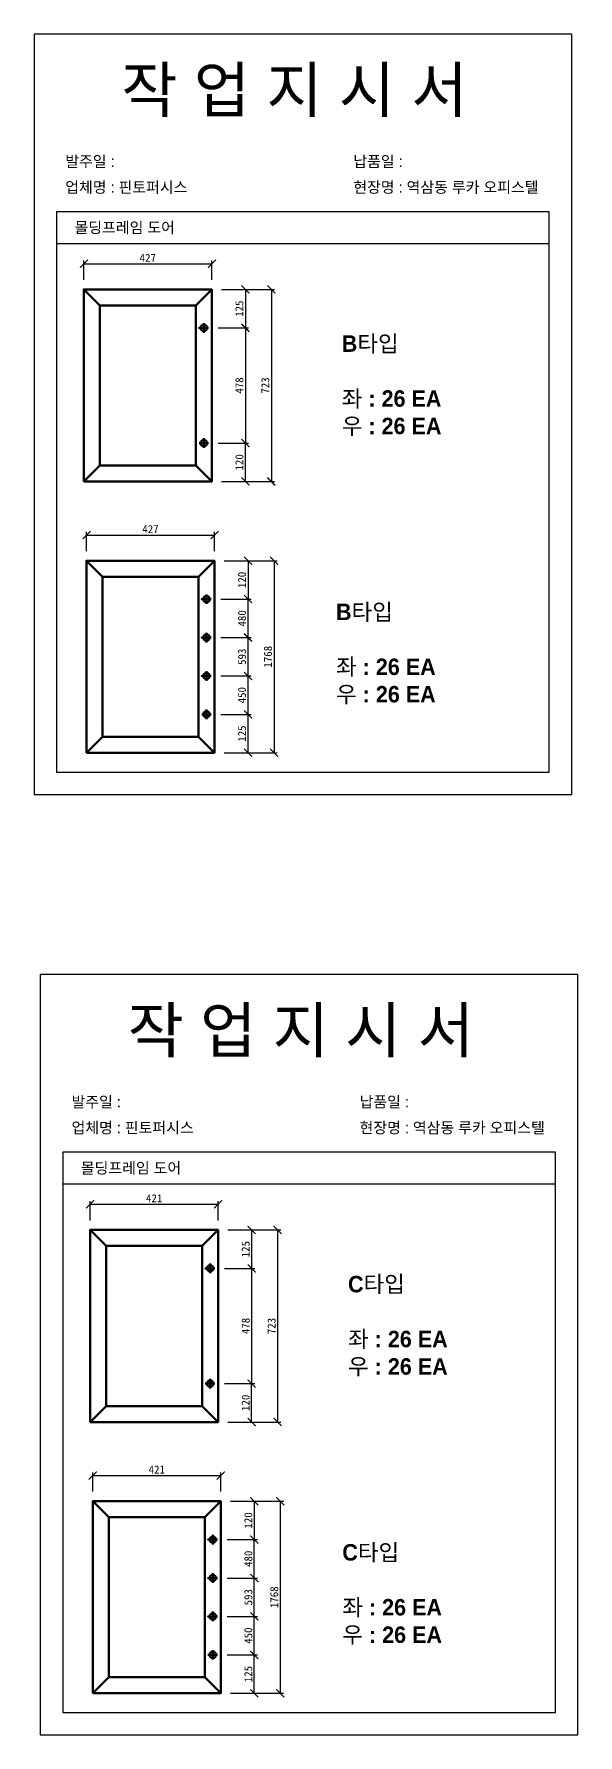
# Model space of a CAD drawing. Header units: millimetres. Extents: x -44117 to 256353, y -2095463 to 65325.
# Drawn here: x 9425 to 11124, y -18604 to -13290 of the extents above; entities that cross this region are included whole.
import ezdxf

# ---------------------------------------------------------------- set-up
doc = ezdxf.new("R2010")
doc.units = ezdxf.units.MM
doc.header["$LTSCALE"] = 10
doc.layers.add('Layer1', color=7, linetype='Continuous', lineweight=70)
doc.dimstyles.new('ISO-25', dxfattribs={"dimtxt": 2.5, "dimasz": 2.5, "dimexe": 1, "dimexo": 1, "dimtad": 1, "dimtxsty": 'Standard', "dimblk": 'ARCHTICK', "dimcen": 2.5, "dimadec": 0, "dimazin": 0, "dimtfac": 1, "dimtmove": 0, "dimatfit": 3, "dimfxl": 0, "dimarcsym": 0})

# ---------------------------------------------------------------- blocks, each defined once
blk = doc.blocks.new('_ArchTick')
at = {"color": 0, "linetype": 'ByBlock', "const_width": 0.15}
blk.add_lwpolyline([(-0.5, -0.5), (0.5, 0.5)], dxfattribs=at)
blk = doc.blocks.new('*D525')
at = {"color": 0, "lineweight": -2}
for p, q in [((9580.1, -14058.2), (9580.1, -13997.9)), ((9580.1, -14007.9), (9980.1, -14007.9)), ((9980.1, -14058.2), (9980.1, -13997.9))]:
    blk.add_line(p, q, dxfattribs=at)
at = {"layer": 'Defpoints', "color": 0}
for p in [(9980.1, -14007.9), (9580.1, -14088.2), (9980.1, -14088.2)]:
    blk.add_point(p, dxfattribs=at)
at = {"color": 0, "lineweight": -2, "xscale": 25, "yscale": 25, "zscale": 25, "rotation": 180}
blk.add_blockref('_ArchTick', (9580.1, -14007.9), dxfattribs=at)
at = {"color": 0, "lineweight": -2, "xscale": 25, "yscale": 25, "zscale": 25}
blk.add_blockref('_ArchTick', (9980.1, -14007.9), dxfattribs=at)
at = {"color": 0, "insert": (9780.1, -13989.2), "char_height": 25, "attachment_point": 5}
blk.add_mtext('427', dxfattribs=at)
blk = doc.blocks.new('*D526')
at = {"color": 0, "lineweight": -2}
for p, q in [((10000.1, -14568.2), (10095, -14568.2)), ((10085, -14688.2), (10085, -14568.2)), ((10010.1, -14688.2), (10095, -14688.2))]:
    blk.add_line(p, q, dxfattribs=at)
at = {"layer": 'Defpoints', "color": 0}
for p in [(9970.1, -14568.2), (10085, -14568.2), (9980.1, -14688.2)]:
    blk.add_point(p, dxfattribs=at)
at = {"color": 0, "lineweight": -2, "xscale": 25, "yscale": 25, "zscale": 25}
for p, rotation in [((10085, -14568.2), 90), ((10085, -14688.2), 270)]:
    blk.add_blockref('_ArchTick', p, dxfattribs=dict(at, rotation=rotation))
at = {"color": 0, "insert": (10066.2, -14628.2), "char_height": 25, "attachment_point": 5, "rotation": 90}
blk.add_mtext('120', dxfattribs=at)
blk = doc.blocks.new('*D523')
at = {"color": 0, "lineweight": -2}
for p, q in [((10010.1, -14088.2), (10095, -14088.2)), ((10085, -14088.2), (10085, -14208.2)), ((10000.1, -14208.2), (10095, -14208.2))]:
    blk.add_line(p, q, dxfattribs=at)
at = {"layer": 'Defpoints', "color": 0}
for p in [(9980.1, -14088.2), (9970.1, -14208.2), (10085, -14208.2)]:
    blk.add_point(p, dxfattribs=at)
at = {"color": 0, "lineweight": -2, "xscale": 25, "yscale": 25, "zscale": 25}
for p, rotation in [((10085, -14088.2), 90), ((10085, -14208.2), 270)]:
    blk.add_blockref('_ArchTick', p, dxfattribs=dict(at, rotation=rotation))
at = {"color": 0, "insert": (10066.2, -14148.2), "char_height": 25, "attachment_point": 5, "rotation": 90}
blk.add_mtext('125', dxfattribs=at)
blk = doc.blocks.new('*D524')
at = {"color": 0, "lineweight": -2}
for p, q in [((10010.1, -14088.2), (10176.1, -14088.2)), ((10166.1, -14088.2), (10166.1, -14688.2)), ((10010.1, -14688.2), (10176.1, -14688.2))]:
    blk.add_line(p, q, dxfattribs=at)
at = {"layer": 'Defpoints', "color": 0}
for p in [(9980.1, -14088.2), (9980.1, -14688.2), (10166.1, -14688.2)]:
    blk.add_point(p, dxfattribs=at)
at = {"color": 0, "lineweight": -2, "xscale": 25, "yscale": 25, "zscale": 25}
for p, rotation in [((10166.1, -14088.2), 90), ((10166.1, -14688.2), 270)]:
    blk.add_blockref('_ArchTick', p, dxfattribs=dict(at, rotation=rotation))
at = {"color": 0, "insert": (10147.3, -14388.2), "char_height": 25, "attachment_point": 5, "rotation": 90}
blk.add_mtext('723', dxfattribs=at)
blk = doc.blocks.new('*D527')
at = {"color": 0, "lineweight": -2}
for p, q in [((10000.1, -14208.2), (10095, -14208.2)), ((10085, -14208.2), (10085, -14568.2)), ((10000.1, -14568.2), (10095, -14568.2))]:
    blk.add_line(p, q, dxfattribs=at)
at = {"layer": 'Defpoints', "color": 0}
for p in [(9970.1, -14208.2), (9970.1, -14568.2), (10085, -14568.2)]:
    blk.add_point(p, dxfattribs=at)
at = {"color": 0, "lineweight": -2, "xscale": 25, "yscale": 25, "zscale": 25}
for p, rotation in [((10085, -14208.2), 90), ((10085, -14568.2), 270)]:
    blk.add_blockref('_ArchTick', p, dxfattribs=dict(at, rotation=rotation))
at = {"color": 0, "insert": (10066.2, -14388.2), "char_height": 25, "attachment_point": 5, "rotation": 90}
blk.add_mtext('478', dxfattribs=at)
blk = doc.blocks.new('*D533')
at = {"color": 0, "lineweight": -2}
for p, q in [((9588.4, -14905.7), (9588.4, -14845.5)), ((9588.4, -14855.5), (9988.4, -14855.5)), ((9988.4, -14905.7), (9988.4, -14845.5))]:
    blk.add_line(p, q, dxfattribs=at)
at = {"layer": 'Defpoints', "color": 0}
for p in [(9988.4, -14855.5), (9588.4, -14935.7), (9988.4, -14935.7)]:
    blk.add_point(p, dxfattribs=at)
at = {"color": 0, "lineweight": -2, "xscale": 25, "yscale": 25, "zscale": 25, "rotation": 180}
blk.add_blockref('_ArchTick', (9588.4, -14855.5), dxfattribs=at)
at = {"color": 0, "lineweight": -2, "xscale": 25, "yscale": 25, "zscale": 25}
blk.add_blockref('_ArchTick', (9988.4, -14855.5), dxfattribs=at)
at = {"color": 0, "insert": (9788.4, -14836.7), "char_height": 25, "attachment_point": 5}
blk.add_mtext('427', dxfattribs=at)
blk = doc.blocks.new('*D534')
at = {"color": 0, "lineweight": -2}
for p, q in [((10008.4, -15415.7), (10103.3, -15415.7)), ((10093.3, -15535.7), (10093.3, -15415.7)), ((10018.4, -15535.7), (10103.3, -15535.7))]:
    blk.add_line(p, q, dxfattribs=at)
at = {"layer": 'Defpoints', "color": 0}
for p in [(9978.4, -15415.7), (10093.3, -15415.7), (9988.4, -15535.7)]:
    blk.add_point(p, dxfattribs=at)
at = {"color": 0, "lineweight": -2, "xscale": 25, "yscale": 25, "zscale": 25}
for p, rotation in [((10093.3, -15415.7), 90), ((10093.3, -15535.7), 270)]:
    blk.add_blockref('_ArchTick', p, dxfattribs=dict(at, rotation=rotation))
at = {"color": 0, "insert": (10074.5, -15475.7), "char_height": 25, "attachment_point": 5, "rotation": 90}
blk.add_mtext('125', dxfattribs=at)
blk = doc.blocks.new('*D528')
at = {"color": 0, "lineweight": -2}
for p, q in [((10018.4, -14935.7), (10103.3, -14935.7)), ((10093.3, -14935.7), (10093.3, -15055.7)), ((10008.4, -15055.7), (10103.3, -15055.7))]:
    blk.add_line(p, q, dxfattribs=at)
at = {"layer": 'Defpoints', "color": 0}
for p in [(9988.4, -14935.7), (9978.4, -15055.7), (10093.3, -15055.7)]:
    blk.add_point(p, dxfattribs=at)
at = {"color": 0, "lineweight": -2, "xscale": 25, "yscale": 25, "zscale": 25}
for p, rotation in [((10093.3, -14935.7), 90), ((10093.3, -15055.7), 270)]:
    blk.add_blockref('_ArchTick', p, dxfattribs=dict(at, rotation=rotation))
at = {"color": 0, "insert": (10074.5, -14995.7), "char_height": 25, "attachment_point": 5, "rotation": 90}
blk.add_mtext('120', dxfattribs=at)
blk = doc.blocks.new('*D529')
at = {"color": 0, "lineweight": -2}
for p, q in [((10018.4, -14935.7), (10184.4, -14935.7)), ((10174.4, -14935.7), (10174.4, -15535.7)), ((10018.4, -15535.7), (10184.4, -15535.7))]:
    blk.add_line(p, q, dxfattribs=at)
at = {"layer": 'Defpoints', "color": 0}
for p in [(9988.4, -14935.7), (9988.4, -15535.7), (10174.4, -15535.7)]:
    blk.add_point(p, dxfattribs=at)
at = {"color": 0, "lineweight": -2, "xscale": 25, "yscale": 25, "zscale": 25}
for p, rotation in [((10174.4, -14935.7), 90), ((10174.4, -15535.7), 270)]:
    blk.add_blockref('_ArchTick', p, dxfattribs=dict(at, rotation=rotation))
at = {"color": 0, "insert": (10155.6, -15235.7), "char_height": 25, "attachment_point": 5, "rotation": 90}
blk.add_mtext('1768', dxfattribs=at)
blk = doc.blocks.new('*D530')
at = {"color": 0, "lineweight": -2}
for p, q in [((10008.4, -15295.7), (10103.3, -15295.7)), ((10093.3, -15415.7), (10093.3, -15295.7)), ((10008.4, -15415.7), (10103.3, -15415.7))]:
    blk.add_line(p, q, dxfattribs=at)
at = {"layer": 'Defpoints', "color": 0}
for p in [(9978.4, -15295.7), (10093.3, -15295.7), (9978.4, -15415.7)]:
    blk.add_point(p, dxfattribs=at)
at = {"color": 0, "lineweight": -2, "xscale": 25, "yscale": 25, "zscale": 25}
for p, rotation in [((10093.3, -15295.7), 90), ((10093.3, -15415.7), 270)]:
    blk.add_blockref('_ArchTick', p, dxfattribs=dict(at, rotation=rotation))
at = {"color": 0, "insert": (10074.5, -15355.7), "char_height": 25, "attachment_point": 5, "rotation": 90}
blk.add_mtext('450', dxfattribs=at)
blk = doc.blocks.new('*D531')
at = {"color": 0, "lineweight": -2}
for p, q in [((10008.4, -15055.7), (10103.3, -15055.7)), ((10093.3, -15175.7), (10093.3, -15055.7)), ((10008.4, -15175.7), (10103.3, -15175.7))]:
    blk.add_line(p, q, dxfattribs=at)
at = {"layer": 'Defpoints', "color": 0}
for p in [(9978.4, -15055.7), (10093.3, -15055.7), (9978.4, -15175.7)]:
    blk.add_point(p, dxfattribs=at)
at = {"color": 0, "lineweight": -2, "xscale": 25, "yscale": 25, "zscale": 25}
for p, rotation in [((10093.3, -15055.7), 90), ((10093.3, -15175.7), 270)]:
    blk.add_blockref('_ArchTick', p, dxfattribs=dict(at, rotation=rotation))
at = {"color": 0, "insert": (10074.5, -15115.7), "char_height": 25, "attachment_point": 5, "rotation": 90}
blk.add_mtext('480', dxfattribs=at)
blk = doc.blocks.new('*D532')
at = {"color": 0, "lineweight": -2}
for p, q in [((10008.4, -15175.7), (10103.3, -15175.7)), ((10093.3, -15295.7), (10093.3, -15175.7)), ((10008.4, -15295.7), (10103.3, -15295.7))]:
    blk.add_line(p, q, dxfattribs=at)
at = {"layer": 'Defpoints', "color": 0}
for p in [(9978.4, -15175.7), (10093.3, -15175.7), (9978.4, -15295.7)]:
    blk.add_point(p, dxfattribs=at)
at = {"color": 0, "lineweight": -2, "xscale": 25, "yscale": 25, "zscale": 25}
for p, rotation in [((10093.3, -15175.7), 90), ((10093.3, -15295.7), 270)]:
    blk.add_blockref('_ArchTick', p, dxfattribs=dict(at, rotation=rotation))
at = {"color": 0, "insert": (10074.5, -15235.7), "char_height": 25, "attachment_point": 5, "rotation": 90}
blk.add_mtext('593', dxfattribs=at)
blk = doc.blocks.new('*D555')
at = {"color": 0, "lineweight": -2}
for p, q in [((9599.8, -16996.6), (9599.8, -16936.4)), ((9599.8, -16946.4), (9999.8, -16946.4)), ((9999.8, -16996.6), (9999.8, -16936.4))]:
    blk.add_line(p, q, dxfattribs=at)
at = {"layer": 'Defpoints', "color": 0}
for p in [(9999.8, -16946.4), (9599.8, -17026.6), (9999.8, -17026.6)]:
    blk.add_point(p, dxfattribs=at)
at = {"color": 0, "lineweight": -2, "xscale": 25, "yscale": 25, "zscale": 25, "rotation": 180}
blk.add_blockref('_ArchTick', (9599.8, -16946.4), dxfattribs=at)
at = {"color": 0, "lineweight": -2, "xscale": 25, "yscale": 25, "zscale": 25}
blk.add_blockref('_ArchTick', (9999.8, -16946.4), dxfattribs=at)
at = {"color": 0, "insert": (9799.8, -16927.6), "char_height": 25, "attachment_point": 5}
blk.add_mtext('421', dxfattribs=at)
blk = doc.blocks.new('*D556')
at = {"color": 0, "lineweight": -2}
for p, q in [((10019.8, -17506.6), (10114.6, -17506.6)), ((10104.6, -17626.6), (10104.6, -17506.6)), ((10029.8, -17626.6), (10114.6, -17626.6))]:
    blk.add_line(p, q, dxfattribs=at)
at = {"layer": 'Defpoints', "color": 0}
for p in [(9989.8, -17506.6), (10104.6, -17506.6), (9999.8, -17626.6)]:
    blk.add_point(p, dxfattribs=at)
at = {"color": 0, "lineweight": -2, "xscale": 25, "yscale": 25, "zscale": 25}
for p, rotation in [((10104.6, -17506.6), 90), ((10104.6, -17626.6), 270)]:
    blk.add_blockref('_ArchTick', p, dxfattribs=dict(at, rotation=rotation))
at = {"color": 0, "insert": (10085.9, -17566.6), "char_height": 25, "attachment_point": 5, "rotation": 90}
blk.add_mtext('120', dxfattribs=at)
blk = doc.blocks.new('*D536')
at = {"color": 0, "lineweight": -2}
for p, q in [((10029.8, -17026.6), (10114.6, -17026.6)), ((10104.6, -17026.6), (10104.6, -17146.6)), ((10019.8, -17146.6), (10114.6, -17146.6))]:
    blk.add_line(p, q, dxfattribs=at)
at = {"layer": 'Defpoints', "color": 0}
for p in [(9999.8, -17026.6), (9989.8, -17146.6), (10104.6, -17146.6)]:
    blk.add_point(p, dxfattribs=at)
at = {"color": 0, "lineweight": -2, "xscale": 25, "yscale": 25, "zscale": 25}
for p, rotation in [((10104.6, -17026.6), 90), ((10104.6, -17146.6), 270)]:
    blk.add_blockref('_ArchTick', p, dxfattribs=dict(at, rotation=rotation))
at = {"color": 0, "insert": (10085.9, -17086.6), "char_height": 25, "attachment_point": 5, "rotation": 90}
blk.add_mtext('125', dxfattribs=at)
blk = doc.blocks.new('*D537')
at = {"color": 0, "lineweight": -2}
for p, q in [((10029.8, -17026.6), (10195.7, -17026.6)), ((10185.7, -17026.6), (10185.7, -17626.6)), ((10029.8, -17626.6), (10195.7, -17626.6))]:
    blk.add_line(p, q, dxfattribs=at)
at = {"layer": 'Defpoints', "color": 0}
for p in [(9999.8, -17026.6), (9999.8, -17626.6), (10185.7, -17626.6)]:
    blk.add_point(p, dxfattribs=at)
at = {"color": 0, "lineweight": -2, "xscale": 25, "yscale": 25, "zscale": 25}
for p, rotation in [((10185.7, -17026.6), 90), ((10185.7, -17626.6), 270)]:
    blk.add_blockref('_ArchTick', p, dxfattribs=dict(at, rotation=rotation))
at = {"color": 0, "insert": (10166.9, -17326.6), "char_height": 25, "attachment_point": 5, "rotation": 90}
blk.add_mtext('723', dxfattribs=at)
blk = doc.blocks.new('*D557')
at = {"color": 0, "lineweight": -2}
for p, q in [((10019.8, -17146.6), (10114.6, -17146.6)), ((10104.6, -17146.6), (10104.6, -17506.6)), ((10019.8, -17506.6), (10114.6, -17506.6))]:
    blk.add_line(p, q, dxfattribs=at)
at = {"layer": 'Defpoints', "color": 0}
for p in [(9989.8, -17146.6), (9989.8, -17506.6), (10104.6, -17506.6)]:
    blk.add_point(p, dxfattribs=at)
at = {"color": 0, "lineweight": -2, "xscale": 25, "yscale": 25, "zscale": 25}
for p, rotation in [((10104.6, -17146.6), 90), ((10104.6, -17506.6), 270)]:
    blk.add_blockref('_ArchTick', p, dxfattribs=dict(at, rotation=rotation))
at = {"color": 0, "insert": (10085.9, -17326.6), "char_height": 25, "attachment_point": 5, "rotation": 90}
blk.add_mtext('478', dxfattribs=at)
blk = doc.blocks.new('*D562')
at = {"color": 0, "lineweight": -2}
for p, q in [((9608.1, -17844.1), (9608.1, -17783.9)), ((9608.1, -17793.9), (10008.1, -17793.9)), ((10008.1, -17844.1), (10008.1, -17783.9))]:
    blk.add_line(p, q, dxfattribs=at)
at = {"layer": 'Defpoints', "color": 0}
for p in [(10008.1, -17793.9), (9608.1, -17874.1), (10008.1, -17874.1)]:
    blk.add_point(p, dxfattribs=at)
at = {"color": 0, "lineweight": -2, "xscale": 25, "yscale": 25, "zscale": 25, "rotation": 180}
blk.add_blockref('_ArchTick', (9608.1, -17793.9), dxfattribs=at)
at = {"color": 0, "lineweight": -2, "xscale": 25, "yscale": 25, "zscale": 25}
blk.add_blockref('_ArchTick', (10008.1, -17793.9), dxfattribs=at)
at = {"color": 0, "insert": (9808.1, -17775.1), "char_height": 25, "attachment_point": 5}
blk.add_mtext('421', dxfattribs=at)
blk = doc.blocks.new('*D563')
at = {"color": 0, "lineweight": -2}
for p, q in [((10028.1, -18354.1), (10122.9, -18354.1)), ((10112.9, -18474.1), (10112.9, -18354.1)), ((10038.1, -18474.1), (10122.9, -18474.1))]:
    blk.add_line(p, q, dxfattribs=at)
at = {"layer": 'Defpoints', "color": 0}
for p in [(9998.1, -18354.1), (10112.9, -18354.1), (10008.1, -18474.1)]:
    blk.add_point(p, dxfattribs=at)
at = {"color": 0, "lineweight": -2, "xscale": 25, "yscale": 25, "zscale": 25}
for p, rotation in [((10112.9, -18354.1), 90), ((10112.9, -18474.1), 270)]:
    blk.add_blockref('_ArchTick', p, dxfattribs=dict(at, rotation=rotation))
at = {"color": 0, "insert": (10094.2, -18414.1), "char_height": 25, "attachment_point": 5, "rotation": 90}
blk.add_mtext('125', dxfattribs=at)
blk = doc.blocks.new('*D541')
at = {"color": 0, "lineweight": -2}
for p, q in [((10038.1, -17874.1), (10122.9, -17874.1)), ((10112.9, -17874.1), (10112.9, -17994.1)), ((10028.1, -17994.1), (10122.9, -17994.1))]:
    blk.add_line(p, q, dxfattribs=at)
at = {"layer": 'Defpoints', "color": 0}
for p in [(10008.1, -17874.1), (9998.1, -17994.1), (10112.9, -17994.1)]:
    blk.add_point(p, dxfattribs=at)
at = {"color": 0, "lineweight": -2, "xscale": 25, "yscale": 25, "zscale": 25}
for p, rotation in [((10112.9, -17874.1), 90), ((10112.9, -17994.1), 270)]:
    blk.add_blockref('_ArchTick', p, dxfattribs=dict(at, rotation=rotation))
at = {"color": 0, "insert": (10094.2, -17934.1), "char_height": 25, "attachment_point": 5, "rotation": 90}
blk.add_mtext('120', dxfattribs=at)
blk = doc.blocks.new('*D542')
at = {"color": 0, "lineweight": -2}
for p, q in [((10038.1, -17874.1), (10204, -17874.1)), ((10194, -17874.1), (10194, -18474.1)), ((10038.1, -18474.1), (10204, -18474.1))]:
    blk.add_line(p, q, dxfattribs=at)
at = {"layer": 'Defpoints', "color": 0}
for p in [(10008.1, -17874.1), (10008.1, -18474.1), (10194, -18474.1)]:
    blk.add_point(p, dxfattribs=at)
at = {"color": 0, "lineweight": -2, "xscale": 25, "yscale": 25, "zscale": 25}
for p, rotation in [((10194, -17874.1), 90), ((10194, -18474.1), 270)]:
    blk.add_blockref('_ArchTick', p, dxfattribs=dict(at, rotation=rotation))
at = {"color": 0, "insert": (10175.2, -18174.1), "char_height": 25, "attachment_point": 5, "rotation": 90}
blk.add_mtext('1768', dxfattribs=at)
blk = doc.blocks.new('*D543')
at = {"color": 0, "lineweight": -2}
for p, q in [((10028.1, -18234.1), (10122.9, -18234.1)), ((10112.9, -18354.1), (10112.9, -18234.1)), ((10028.1, -18354.1), (10122.9, -18354.1))]:
    blk.add_line(p, q, dxfattribs=at)
at = {"layer": 'Defpoints', "color": 0}
for p in [(9998.1, -18234.1), (10112.9, -18234.1), (9998.1, -18354.1)]:
    blk.add_point(p, dxfattribs=at)
at = {"color": 0, "lineweight": -2, "xscale": 25, "yscale": 25, "zscale": 25}
for p, rotation in [((10112.9, -18234.1), 90), ((10112.9, -18354.1), 270)]:
    blk.add_blockref('_ArchTick', p, dxfattribs=dict(at, rotation=rotation))
at = {"color": 0, "insert": (10094.2, -18294.1), "char_height": 25, "attachment_point": 5, "rotation": 90}
blk.add_mtext('450', dxfattribs=at)
blk = doc.blocks.new('*D544')
at = {"color": 0, "lineweight": -2}
for p, q in [((10028.1, -17994.1), (10122.9, -17994.1)), ((10112.9, -18114.1), (10112.9, -17994.1)), ((10028.1, -18114.1), (10122.9, -18114.1))]:
    blk.add_line(p, q, dxfattribs=at)
at = {"layer": 'Defpoints', "color": 0}
for p in [(9998.1, -17994.1), (10112.9, -17994.1), (9998.1, -18114.1)]:
    blk.add_point(p, dxfattribs=at)
at = {"color": 0, "lineweight": -2, "xscale": 25, "yscale": 25, "zscale": 25}
for p, rotation in [((10112.9, -17994.1), 90), ((10112.9, -18114.1), 270)]:
    blk.add_blockref('_ArchTick', p, dxfattribs=dict(at, rotation=rotation))
at = {"color": 0, "insert": (10094.2, -18054.1), "char_height": 25, "attachment_point": 5, "rotation": 90}
blk.add_mtext('480', dxfattribs=at)
blk = doc.blocks.new('*D545')
at = {"color": 0, "lineweight": -2}
for p, q in [((10028.1, -18114.1), (10122.9, -18114.1)), ((10112.9, -18234.1), (10112.9, -18114.1)), ((10028.1, -18234.1), (10122.9, -18234.1))]:
    blk.add_line(p, q, dxfattribs=at)
at = {"layer": 'Defpoints', "color": 0}
for p in [(9998.1, -18114.1), (10112.9, -18114.1), (9998.1, -18234.1)]:
    blk.add_point(p, dxfattribs=at)
at = {"color": 0, "lineweight": -2, "xscale": 25, "yscale": 25, "zscale": 25}
for p, rotation in [((10112.9, -18114.1), 90), ((10112.9, -18234.1), 270)]:
    blk.add_blockref('_ArchTick', p, dxfattribs=dict(at, rotation=rotation))
at = {"color": 0, "insert": (10094.2, -18174.1), "char_height": 25, "attachment_point": 5, "rotation": 90}
blk.add_mtext('593', dxfattribs=at)

msp = doc.modelspace()

# ---------------------------------------------------------------- linework, layer by layer
for p, q in [((11034.55841, -13845.20412), (9494.55841, -13845.20412)), ((11034.55841, -13945.20412), (9494.55841, -13945.20412)), ((11054.1752, -16783.60873), (9514.1752, -16783.60873)), ((11054.1752, -16883.60873), (9514.1752, -16883.60873))]:
    msp.add_line(p, q)
for points in [[(9424.55841, -15666.0344), (11104.55841, -15666.0344), (11104.55841, -13290.0344), (9424.55841, -13290.0344)], [(9444.1752, -18604.43901), (11124.1752, -18604.43901), (11124.1752, -16228.43901), (9444.1752, -16228.43901)]]:
    msp.add_lwpolyline(points, close=True)
for points in [[(9494.55841, -13845.20412), (9494.55841, -15596.0344), (11034.55841, -15596.0344), (11034.55841, -13845.20412)], [(9514.1752, -16783.60873), (9514.1752, -18534.43901), (11054.1752, -18534.43901), (11054.1752, -16783.60873)]]:
    msp.add_lwpolyline(points)
at = {"layer": 'Layer1'}
for p, q in [((9630.14154, -14138.20801), (9580.14154, -14088.20801)), ((9930.14154, -14138.20801), (9980.14154, -14088.20801)), ((9955.14154, -14193.20801), (9955.14154, -14223.20801)), ((9955.14154, -14553.20801), (9955.14154, -14583.20801)), ((9970.14154, -14568.20801), (9940.14154, -14568.20801)), ((9630.14154, -14638.20801), (9580.14154, -14688.20801)), ((9980.14154, -14688.20801), (9930.14154, -14638.20801)), ((9638.44645, -14985.72606), (9588.44645, -14935.72606)), ((9938.44645, -14985.72606), (9988.44645, -14935.72606)), ((9963.44645, -15040.72606), (9963.44645, -15070.72606)), ((9963.44645, -15160.72606), (9963.44645, -15190.72606)), ((9963.44645, -15280.72606), (9963.44645, -15310.72606)), ((9963.44645, -15400.72606), (9963.44645, -15430.72606)), ((9978.44645, -15415.72606), (9948.44645, -15415.72606)), ((9638.44645, -15485.72606), (9588.44645, -15535.72606)), ((9988.44645, -15535.72606), (9938.44645, -15485.72606)), ((9649.75833, -17076.61263), (9599.75833, -17026.61263)), ((9949.75833, -17076.61263), (9999.75833, -17026.61263)), ((9974.75833, -17131.61263), (9974.75833, -17161.61263)), ((9989.75833, -17506.61263), (9959.75833, -17506.61263)), ((9974.75833, -17491.61263), (9974.75833, -17521.61263)), ((9649.75833, -17576.61263), (9599.75833, -17626.61263)), ((9999.75833, -17626.61263), (9949.75833, -17576.61263)), ((9658.06324, -17924.13068), (9608.06324, -17874.13068)), ((9958.06324, -17924.13068), (10008.06324, -17874.13068)), ((9983.06324, -17979.13068), (9983.06324, -18009.13068)), ((9983.06324, -18099.13068), (9983.06324, -18129.13068)), ((9983.06324, -18219.13068), (9983.06324, -18249.13068)), ((9998.06324, -18354.13068), (9968.06324, -18354.13068)), ((9983.06324, -18339.13068), (9983.06324, -18369.13068)), ((9658.06324, -18424.13068), (9608.06324, -18474.13068)), ((10008.06324, -18474.13068), (9958.06324, -18424.13068))]:
    msp.add_line(p, q, dxfattribs=at)
for points in [[(9580.14154, -14688.20801), (9980.14154, -14688.20801), (9980.14154, -14088.20801), (9580.14154, -14088.20801)], [(9630.14154, -14638.20801), (9930.14154, -14638.20801), (9930.14154, -14138.20801), (9630.14154, -14138.20801)], [(9970.14154, -14208.20801), (9940.14154, -14208.20801)], [(9588.44645, -15535.72606), (9988.44645, -15535.72606), (9988.44645, -14935.72606), (9588.44645, -14935.72606)], [(9638.44645, -15485.72606), (9938.44645, -15485.72606), (9938.44645, -14985.72606), (9638.44645, -14985.72606)], [(9978.44645, -15055.72606), (9948.44645, -15055.72606)], [(9978.44645, -15175.72606), (9948.44645, -15175.72606)], [(9978.44645, -15295.72606), (9948.44645, -15295.72606)], [(9599.75833, -17626.61263), (9999.75833, -17626.61263), (9999.75833, -17026.61263), (9599.75833, -17026.61263)], [(9649.75833, -17576.61263), (9949.75833, -17576.61263), (9949.75833, -17076.61263), (9649.75833, -17076.61263)], [(9989.75833, -17146.61263), (9959.75833, -17146.61263)], [(9608.06324, -18474.13068), (10008.06324, -18474.13068), (10008.06324, -17874.13068), (9608.06324, -17874.13068)], [(9658.06324, -18424.13068), (9958.06324, -18424.13068), (9958.06324, -17924.13068), (9658.06324, -17924.13068)], [(9998.06324, -17994.13068), (9968.06324, -17994.13068)], [(9998.06324, -18114.13068), (9968.06324, -18114.13068)], [(9998.06324, -18234.13068), (9968.06324, -18234.13068)]]:
    msp.add_lwpolyline(points, close=True, dxfattribs=at)
for centre in [(9955.14154, -14208.20801), (9955.14154, -14568.20801), (9963.44645, -15055.72606), (9963.44645, -15175.72606), (9963.44645, -15295.72606), (9963.44645, -15415.72606), (9974.75833, -17146.61263), (9974.75833, -17506.61263), (9983.06324, -17994.13068), (9983.06324, -18114.13068), (9983.06324, -18234.13068), (9983.06324, -18354.13068)]:
    msp.add_circle(centre, 10, dxfattribs=at)

# ---------------------------------------------------------------- texts
at = {"attachment_point": 1}
for s, heights, insert, char_height in [('{\\fGulim|b0|i0|c129|p50;작 업 지 시 서}', [-155.84554], (9697.36501, -13394.19691), 140), ('{\\fGulim|b0|i0|c129|p50;발주일 :}', [-38.18216], (9522.15566, -13670.91733), 34.3), ('{\\fGulim|b0|i0|c129|p50;납품일 :}', [-37.67976], (10422.13364, -13670.91733), 34.3), ('{\\fGulim|b0|i0|c129|p50;업체명 : 핀토퍼시스}', [-38.2735], (9522.15566, -13751.57351), 34.3), ('{\\fGulim|b0|i0|c129|p50;현장명 : 역삼동 루카 오피스텔}', [-38.31917], (10422.13364, -13751.57351), 34.3), ('{\\fGulim|b0|i0|c129|p50;몰딩프레임 도어}', [-38.31917], (9551.11825, -13877.44208), 34.3), ('{\\fGulim|b1|i0|c129|p50;B타입\\P\\P좌 : 26 EA\\P우 : 26 EA}', [-318.15972], (10386.08942, -14231.59182), 51.45), ('{\\fGulim|b1|i0|c129|p50;B타입\\P\\P좌 : 26 EA\\P우 : 26 EA}', [-318.15972], (10368.19328, -15069.70996), 51.45), ('{\\fGulim|b0|i0|c129|p50;작 업 지 시 서}', [-155.84554], (9716.9818, -16332.60152), 140), ('{\\fGulim|b0|i0|c129|p50;발주일 :}', [-38.18216], (9541.77245, -16609.32194), 34.3), ('{\\fGulim|b0|i0|c129|p50;납품일 :}', [-37.67976], (10441.75043, -16609.32194), 34.3), ('{\\fGulim|b0|i0|c129|p50;업체명 : 핀토퍼시스}', [-38.2735], (9541.77245, -16689.97812), 34.3), ('{\\fGulim|b0|i0|c129|p50;현장명 : 역삼동 루카 오피스텔}', [-38.31917], (10441.75043, -16689.97812), 34.3), ('{\\fGulim|b0|i0|c129|p50;몰딩프레임 도어}', [-38.31917], (9570.73504, -16815.8467), 34.3), ('{\\fGulim|b1|i0|c129|p50;C타입\\P\\P좌 : 26 EA\\P우 : 26 EA}', [-318.15972], (10405.70621, -17169.99643), 51.45), ('{\\fGulim|b1|i0|c129|p50;C타입\\P\\P좌 : 26 EA\\P우 : 26 EA}', [-318.15972], (10387.81007, -18008.11458), 51.45)]:
    msp.add_mtext_dynamic_manual_height_columns(s, width=3307.3198183, gutter_width=12.5, heights=heights, dxfattribs=dict(at, insert=insert, char_height=char_height))

# ---------------------------------------------------------------- dimensions: what is measured, and where the dimension line sits
for base, p1, p2, text, picture, middle in [((9980.14154, -14007.94821), (9580.14154, -14088.20801), (9980.14154, -14088.20801), '427', '*D525', (9780.14154, -13989.19821)), ((9988.44645, -14855.46626), (9588.44645, -14935.72606), (9988.44645, -14935.72606), '427', '*D533', (9788.44645, -14836.71626)), ((9999.75833, -16946.35283), (9599.75833, -17026.61263), (9999.75833, -17026.61263), '421', '*D555', (9799.75833, -16927.60283)), ((10008.06324, -17793.87088), (9608.06324, -17874.13068), (10008.06324, -17874.13068), '421', '*D562', (9808.06324, -17775.12088))]:
    dim = msp.add_linear_dim(base=base, p1=p1, p2=p2, text=text, dimstyle='ISO-25', override={"dimscale": 10, "dimexo": 3})
    dim.commit()
    dim.dimension.update_dxf_attribs({"geometry": picture, "text_midpoint": middle})
for base, p1, p2, text, override, picture, middle in [((10084.98686, -14208.20801), (9980.14154, -14088.20801), (9970.14154, -14208.20801), '125', {"dimscale": 10, "dimexo": 3}, '*D523', (10066.23686, -14148.20801)), ((10166.06153, -14688.20801), (9980.14154, -14088.20801), (9980.14154, -14688.20801), '723', {"dimscale": 10, "dimexo": 3}, '*D524', (10147.31153, -14388.20801)), ((10084.98686, -14568.20801), (9970.14154, -14208.20801), (9970.14154, -14568.20801), '478', {"dimscale": 10, "dimexo": 3}, '*D527', (10066.23686, -14388.20801)), ((10084.98686, -14568.20801), (9980.14154, -14688.20801), (9970.14154, -14568.20801), '120', {"dimscale": 10, "dimexo": 3}, '*D526', (10066.23686, -14628.20801)), ((10174.36644, -15535.72606), (9988.44645, -14935.72606), (9988.44645, -15535.72606), '1768', {"dimscale": 10, "dimexo": 3}, '*D529', (10155.61644, -15235.72606)), ((10093.29176, -15055.72606), (9978.44645, -15175.72606), (9978.44645, -15055.72606), '480', {"dimscale": 10, "dimexo": 3, "dimtmove": 1}, '*D531', (10074.54176, -15115.72606)), ((10093.29176, -15175.72606), (9978.44645, -15295.72606), (9978.44645, -15175.72606), '593', {"dimscale": 10, "dimexo": 3}, '*D532', (10074.54176, -15235.72606)), ((10093.29176, -15295.72606), (9978.44645, -15415.72606), (9978.44645, -15295.72606), '450', {"dimscale": 10, "dimexo": 3}, '*D530', (10074.54176, -15355.72606)), ((10093.29176, -15415.72606), (9988.44645, -15535.72606), (9978.44645, -15415.72606), '125', {"dimscale": 10, "dimexo": 3}, '*D534', (10074.54176, -15475.72606)), ((10104.60365, -17146.61263), (9999.75833, -17026.61263), (9989.75833, -17146.61263), '125', {"dimscale": 10, "dimexo": 3}, '*D536', (10085.85365, -17086.61263)), ((10185.67832, -17626.61263), (9999.75833, -17026.61263), (9999.75833, -17626.61263), '723', {"dimscale": 10, "dimexo": 3}, '*D537', (10166.92832, -17326.61263)), ((10104.60365, -17506.61263), (9989.75833, -17146.61263), (9989.75833, -17506.61263), '478', {"dimscale": 10, "dimexo": 3}, '*D557', (10085.85365, -17326.61263)), ((10104.60365, -17506.61263), (9999.75833, -17626.61263), (9989.75833, -17506.61263), '120', {"dimscale": 10, "dimexo": 3}, '*D556', (10085.85365, -17566.61263)), ((10193.98323, -18474.13068), (10008.06324, -17874.13068), (10008.06324, -18474.13068), '1768', {"dimscale": 10, "dimexo": 3}, '*D542', (10175.23323, -18174.13068)), ((10112.90855, -17994.13068), (9998.06324, -18114.13068), (9998.06324, -17994.13068), '480', {"dimscale": 10, "dimexo": 3, "dimtmove": 1}, '*D544', (10094.15855, -18054.13068)), ((10112.90855, -18114.13068), (9998.06324, -18234.13068), (9998.06324, -18114.13068), '593', {"dimscale": 10, "dimexo": 3}, '*D545', (10094.15855, -18174.13068)), ((10112.90855, -18234.13068), (9998.06324, -18354.13068), (9998.06324, -18234.13068), '450', {"dimscale": 10, "dimexo": 3}, '*D543', (10094.15855, -18294.13068)), ((10112.90855, -18354.13068), (10008.06324, -18474.13068), (9998.06324, -18354.13068), '125', {"dimscale": 10, "dimexo": 3}, '*D563', (10094.15855, -18414.13068))]:
    dim = msp.add_linear_dim(base=base, p1=p1, p2=p2, angle=90, text=text, dimstyle='ISO-25', override=override)
    dim.commit()
    dim.dimension.update_dxf_attribs({"geometry": picture, "text_midpoint": middle})
for base, p1, p2, picture, middle in [((10093.29176, -15055.72606), (9988.44645, -14935.72606), (9978.44645, -15055.72606), '*D528', (10074.54176, -14995.72606)), ((10112.90855, -17994.13068), (10008.06324, -17874.13068), (9998.06324, -17994.13068), '*D541', (10094.15855, -17934.13068))]:
    dim = msp.add_linear_dim(base=base, p1=p1, p2=p2, angle=90, dimstyle='ISO-25', override={"dimscale": 10, "dimexo": 3})
    dim.commit()
    dim.dimension.update_dxf_attribs({"geometry": picture, "text_midpoint": middle})

doc.saveas('drawing.dxf')
